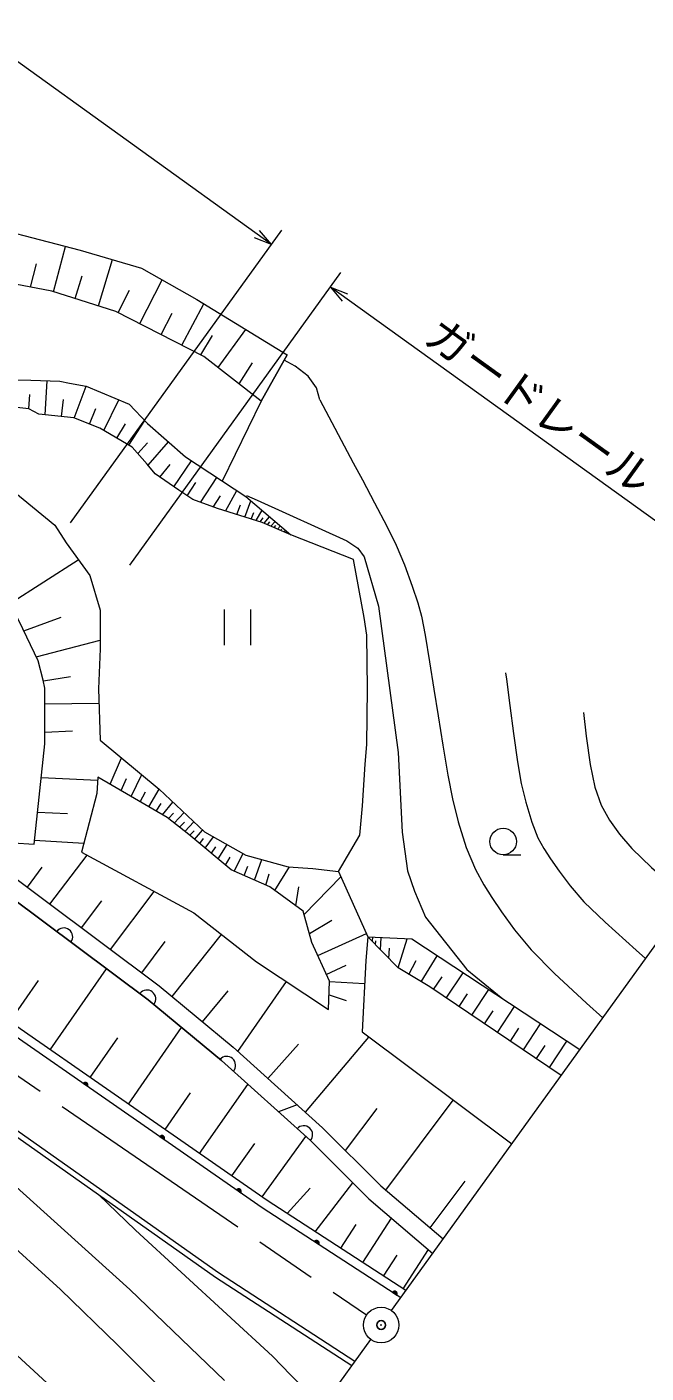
# Model space of a CAD drawing. Units: millimetres, scale not verified. Extents: x 40000 to 680000, y 20000 to 380000.
# Drawn here: x 500509 to 535345, y 239161 to 314979 of the extents above; entities that cross this region are included whole.
import ezdxf
from ezdxf.enums import TextEntityAlignment as Align

# ---------------------------------------------------------------- set-up
doc = ezdxf.new("R2010")
doc.units = ezdxf.units.MM
doc.header["$LTSCALE"] = 1000
doc.header["$PDMODE"] = 32
doc.header["$PDSIZE"] = 500
doc.linetypes.add('CHAIN', pattern=[18.5, 12, -1.5, 3.5, -1.5])
for name, color, linetype, lineweight in [('M-BGD', 7, 'Continuous', 13), ('M-BMK', 2, 'CHAIN', 13), ('M-STR-HTXT', 7, 'Continuous', 13)]:
    doc.layers.add(name, color=color, linetype=linetype, lineweight=lineweight)
doc.layers.add('M-OTRS', color=6, linetype='Continuous')
doc.styles.add('ＭＳ ゴシック', font='')
doc.styles.get('ＭＳ ゴシック').set_extended_font_data('MS Gothic')

msp = doc.modelspace()

# ---------------------------------------------------------------- linework, layer by layer
at = {"layer": 'M-BGD'}
for p, q in [((501994, 300067), (502671, 302615)), ((504537, 299266), (505316, 301874)), ((500708, 300322), (501048, 301635)), ((503225, 299679), (503624, 300964)), ((506859, 298267), (508123, 300732)), ((505646, 298889), (506271, 300152)), ((508065, 297649), (508683, 298855)), ((509217, 297058), (510461, 299384)), ((510290, 296508), (510945, 297597)), ((511268, 295792), (512825, 297937)), ((515160, 296516), (513695, 293901)), ((513695, 293901), (515160, 296516)), ((512443, 294876), (513200, 296062)), ((501535, 293132), (501651, 295050)), ((500624, 293468), (500663, 294273)), ((503162, 292948), (503847, 294740)), ((502451, 293031), (502558, 293996)), ((504026, 292608), (504382, 293486)), ((504844, 292241), (505677, 293969)), ((513695, 293901), (511503, 289400)), ((506247, 291417), (507133, 292804)), ((505570, 291815), (506054, 292621)), ((506749, 290946), (507286, 291560)), ((507328, 290288), (508477, 291602)), ((508780, 289080), (509767, 290545)), ((507992, 289626), (508559, 290330)), ((509522, 288572), (510013, 289316)), ((510274, 288198), (511199, 289600)), ((510990, 287935), (511405, 288563)), ((511682, 287708), (512312, 288866)), ((512778, 287369), (513109, 288287)), ((512324, 287510), (512521, 288054)), ((513118, 287264), (513284, 287631)), ((513400, 287177), (513735, 287756)), ((513853, 287023), (514164, 287390)), ((521024, 242678), (553645, 287934)), ((513637, 287104), (513805, 287329)), ((514049, 286939), (514185, 287098)), ((514237, 286858), (514469, 287131)), ((514425, 286777), (514521, 286891)), ((514612, 286696), (514767, 286878)), ((514800, 286615), (514858, 286683)), ((514988, 286533), (515065, 286625)), ((515176, 286452), (515195, 286475)), ((499524, 282493), (503398, 284971)), ((511602, 282160), (511602, 280160)), ((513102, 280160), (513102, 282160)), ((500338, 280957), (502426, 281742)), ((501036, 279492), (504633, 280447)), ((501433, 278152), (502954, 278392)), ((501519, 276862), (504557, 276897)), ((501521, 275250), (503066, 275332)), ((505188, 272327), (505824, 273822)), ((501320, 272698), (504488, 272552)), ((505802, 271967), (506113, 272645)), ((506367, 271637), (506975, 272865)), ((506886, 271334), (507184, 271889)), ((507364, 271054), (507949, 272056)), ((502785, 270661), (501112, 270738)), ((507772, 270815), (508065, 271242)), ((508137, 270601), (508727, 271321)), ((508472, 270391), (508764, 270699)), ((508792, 270140), (509351, 270730)), ((509098, 269901), (509365, 270182)), ((509391, 269672), (509900, 270209)), ((509671, 269450), (509913, 269709)), ((509945, 269221), (510395, 269741)), ((510229, 268983), (510452, 269263)), ((510541, 268722), (511006, 269357)), ((499726, 269023), (500921, 268944)), ((503701, 268995), (500943, 269149)), ((510885, 268435), (511128, 268793)), ((511264, 268118), (511772, 268926)), ((512162, 267433), (512667, 268422)), ((501341, 267659), (500515, 266528)), ((503874, 268335), (501782, 265580)), ((511681, 267769), (511948, 268222)), ((512729, 267183), (512941, 267713)), ((513320, 266923), (513718, 268088)), ((514452, 266345), (515290, 267674)), ((527303, 268349), (528303, 268349)), ((513959, 266641), (514144, 267281)), ((516111, 264990), (518166, 267111)), ((505210, 263016), (507660, 266293)), ((515642, 265483), (515815, 266553)), ((503580, 264235), (504715, 265752)), ((516401, 263917), (517661, 264678)), ((508676, 260365), (511460, 263864)), ((516873, 262672), (519611, 263917)), ((506969, 261700), (508292, 263469)), ((519953, 263467), (519966, 263724)), ((520124, 263291), (520134, 263503)), ((520405, 262999), (520441, 263700)), ((520871, 262517), (520900, 263096)), ((521392, 261978), (521904, 263626)), ((522001, 261611), (522416, 262392)), ((522699, 261191), (523593, 262670)), ((501821, 257365), (504994, 261929)), ((517353, 261617), (518473, 262127)), ((524106, 260279), (525050, 261710)), ((499540, 258951), (501154, 261272)), ((512373, 257280), (515105, 261213)), ((517529, 261214), (519505, 261100)), ((523394, 260757), (523864, 261470)), ((510390, 258944), (511835, 260692)), ((517507, 260467), (518473, 260138)), ((524821, 259798), (525295, 260517)), ((525539, 259316), (526491, 260760)), ((526260, 258831), (526738, 259556)), ((526984, 258344), (527945, 259801)), ((506215, 254310), (509212, 258621)), ((527712, 257855), (528194, 258587)), ((528442, 257364), (529412, 258834)), ((504064, 255806), (505623, 258049)), ((516174, 253855), (519753, 258084)), ((519365, 258373), (527796, 252073)), ((529914, 256375), (530892, 257858)), ((514061, 255759), (515795, 257683)), ((529176, 256870), (529663, 257609)), ((503941, 255367), (503724, 255518)), ((503940, 255411), (503765, 255533)), ((503916, 255470), (503829, 255531)), ((503916, 255300), (503669, 255471)), ((503932, 255331), (503693, 255497)), ((508279, 252875), (509717, 254943)), ((510213, 251531), (512945, 255418)), ((515710, 254272), (514656, 253876)), ((518438, 251690), (520207, 254056)), ((520709, 249466), (524499, 254537)), ((508246, 252332), (508006, 252499)), ((508255, 252368), (508037, 252520)), ((508254, 252412), (508078, 252534)), ((508230, 252471), (508143, 252532)), ((513737, 249081), (516198, 252487)), ((508229, 252301), (507983, 252472)), ((512029, 250268), (513325, 252088)), ((512543, 249302), (512297, 249473)), ((512560, 249333), (512320, 249500)), ((512569, 249370), (512351, 249521)), ((512568, 249413), (512392, 249535)), ((512544, 249473), (512456, 249533)), ((515152, 248148), (516437, 249570)), ((516733, 247121), (518843, 249873)), ((523201, 247342), (525158, 249962)), ((518163, 246191), (519027, 247520)), ((519406, 245383), (521029, 247879)), ((516922, 246401), (516671, 246565)), ((516938, 246433), (516693, 246592)), ((516946, 246469), (516724, 246614)), ((516944, 246513), (516764, 246629)), ((516918, 246572), (516828, 246629)), ((520573, 244624), (521335, 245796)), ((521670, 243911), (523101, 246113)), ((521327, 243537), (521075, 243701)), ((521342, 243569), (521098, 243728)), ((521350, 243606), (521128, 243750)), ((521348, 243649), (521169, 243766)), ((521322, 243708), (521233, 243766)), ((494780, 206268), (519855, 241056))]:
    msp.add_line(p, q, dxfattribs=at)
for points in [[(468155, 317670), (470785, 314675), (474258, 313455), (476343, 312131), (480884, 310958), (485954, 310023), (489183, 307732), (491220, 306312), (493491, 305554), (496711, 304161), (503500, 302400), (506949, 301400), (510059, 299630), (512253, 298285), (515160, 296516)], [(513695, 293901), (510461, 296420), (505511, 298958), (501905, 300095), (499843, 300487), (498261, 300911), (497948, 301026), (492242, 303699), (488523, 305983), (485215, 308093), (482963, 308744), (476813, 309951), (471864, 311662)], [(471864, 311662), (473356, 306209), (475607, 301410), (478016, 300474), (483585, 297808), (489178, 296644), (492903, 295758), (499340, 295101), (500733, 295078), (502368, 295029), (502902, 294908), (503833, 294746), (506256, 293725), (507290, 292640), (509433, 290766), (512828, 288526), (515363, 286371)], [(434412, 298415), (436311, 297264), (440980, 293672), (445446, 290281), (466910, 275557), (488210, 260737), (511114, 244572), (518791, 239580)], [(434568, 298671), (436480, 297512), (441162, 293910), (445621, 290524), (467081, 275804), (488383, 260982), (511282, 244820), (518967, 239824)], [(516984, 293984), (516796, 294659), (516336, 295304), (515593, 295867), (514984, 296201)], [(515363, 286371), (513738, 287073), (511232, 287847), (509838, 288357), (509047, 288895), (507727, 289810), (507272, 290355), (506426, 291312), (504611, 292378), (503148, 292954), (501176, 293171), (500624, 293468), (496186, 293952)], [(516984, 293984), (518873, 290427), (519381, 289475), (520063, 288181), (520765, 286854), (521290, 285789), (521748, 284679), (522189, 283481), (522507, 282543), (522709, 281787), (522908, 280721), (523154, 279227), (523401, 277673), (523640, 276180), (523911, 274532), (524198, 272841), (524454, 271502), (524773, 270208), (525227, 268758), (525742, 267529), (526219, 266666), (526670, 265952), (527215, 265142), (527947, 264124), (528881, 262990), (530193, 261667), (531989, 260001), (532909, 259167)], [(478985, 290321), (480722, 291320), (484208, 291830), (488224, 291887), (490507, 291712), (491633, 291453), (496789, 290310), (499574, 288976), (502085, 286918), (502712, 285924), (504043, 284073), (504637, 282126), (504631, 279961), (504528, 277706), (504634, 274810)], [(500921, 268944), (501521, 274592), (501518, 277742), (501425, 278190), (501139, 279275), (500074, 281511), (499166, 283132), (496449, 286741), (489116, 289027), (486752, 289731), (483879, 290056), (478985, 290321)], [(512856, 288591), (513471, 288321), (518508, 286036), (519120, 285624), (519481, 285134), (520295, 282358), (521402, 274105)], [(518033, 267407), (519231, 269458), (519383, 271101), (519547, 273451), (519641, 274559), (519669, 277694), (519627, 280723), (519493, 281717), (518885, 284980), (515363, 286371)], [(521835, 243803), (514017, 248887), (491075, 264835), (490315, 267578), (484685, 274676), (480349, 280705)], [(480349, 280705), (492302, 271218), (494131, 269789), (497510, 267527), (507330, 260182), (511457, 256760), (516456, 252254), (519741, 248978), (523348, 245902)], [(527438, 278598), (527487, 278239), (527683, 276757), (527894, 275191), (528119, 273584), (528321, 272373), (528577, 271307), (528916, 270185), (529261, 269310), (529594, 268706), (529970, 268125), (530452, 267431), (531071, 266610), (531849, 265710), (533036, 264556), (534786, 262980), (535318, 262508)], [(531825, 276375), (531969, 275027), (532192, 273434), (532470, 272165), (532828, 271155), (533286, 270302), (533845, 269522), (534551, 268709), (535656, 267644), (537350, 266155), (537716, 265836)], [(504634, 274810), (507957, 272050), (510499, 269642), (512829, 268331), (515209, 267680), (516595, 267581), (518033, 267407), (519692, 263738), (519571, 262396), (519365, 258373)], [(521402, 274105), (521615, 269634), (521921, 267456), (522318, 266311), (522926, 264841), (525268, 261894), (527279, 260240)], [(513692, 232507), (513035, 233249), (510649, 235728), (508320, 238037), (505597, 240759), (502392, 243865), (498765, 247170), (495022, 250467), (491440, 253614), (487948, 256744), (484451, 259974), (481117, 263079), (478170, 265783), (475802, 267925), (474096, 269467), (472727, 270726), (471393, 272003), (470314, 273189)], [(504501, 272729), (504433, 271796), (503572, 268498)], [(517483, 259637), (517530, 261230), (516538, 263409), (516059, 265180), (514175, 266546), (511995, 267506), (509612, 269499), (508396, 270450), (504501, 272729)], [(496784, 269216), (498088, 268343), (507949, 260968), (512111, 257516), (517144, 252980), (520419, 249713), (523935, 246716)], [(503572, 268498), (509899, 265086), (513432, 262321), (517483, 259637)], [(511380, 229299), (510214, 230493), (508557, 232093), (506826, 233710), (504484, 235911), (501629, 238603), (499005, 241033), (496183, 243567), (492683, 246682), (489269, 249715), (486599, 252078), (484168, 254230), (481487, 256623), (479000, 258854), (476753, 260867), (474499, 262889), (472715, 264521), (471441, 265732), (470161, 267032), (469017, 268319)], [(516456, 252254), (511457, 256760), (507330, 260182), (497510, 267527)], [(521542, 243397), (513738, 248472), (490789, 264425), (490442, 264668)], [(530576, 255930), (523170, 260908), (521392, 261978), (519692, 263738)], [(519692, 263738), (522164, 263613), (531620, 257378)], [(485496, 262625), (486789, 261276), (491925, 256358), (497952, 251399), (506290, 243874), (511634, 238742)], [(504539, 249212), (506615, 247209), (514328, 240109)], [(517137, 237285), (517123, 237298), (515352, 239044), (514328, 240109)]]:
    msp.add_lwpolyline(points, dxfattribs=at)
for centre, radius in [((527303, 269099), 750), ((520440, 241867), 1000)]:
    msp.add_circle(centre, radius, dxfattribs=at)
for centre, radius, start, end in [((502585, 263730), 500, 323.20487, 143.20487), ((507261, 260233), 500, 323.20487, 143.20487), ((511747, 256498), 500, 317.97427, 137.97427), ((503793, 255385), 150, 325.19477, 145.19477), ((508106, 252386), 150, 325.19477, 145.19477), ((516085, 252589), 500, 317.97427, 137.97427), ((512420, 249388), 150, 325.19477, 145.19477), ((516797, 246483), 150, 326.96807, 146.96807), ((521201, 243619), 150, 326.96807, 146.96807)]:
    msp.add_arc(centre, radius, start, end, dxfattribs=at)
at = {"layer": 'M-BMK'}
msp.add_line((426208, 306509), (519615, 242433), dxfattribs=at)
at = {"layer": 'M-OTRS'}
msp.add_point((520440, 241867), dxfattribs=at)
at = {"layer": 'M-STR-HTXT'}
for p, q in [((514264, 302723), (451200, 348179)), ((502968, 287052), (514848, 303534)), ((514264, 302723), (513599, 303510)), ((514264, 302723), (513306, 303105)), ((506290, 284658), (518170, 301140)), ((547195, 278986), (517585, 300329)), ((517585, 300329), (518250, 299541)), ((517585, 300329), (518543, 299947))]:
    msp.add_line(p, q, dxfattribs=at)

# ---------------------------------------------------------------- texts
at = {"layer": 'M-STR-HTXT', "style": 'ＭＳ ゴシック'}
msp.add_text('ガードレール L=36.5', height=1833, rotation=324.216, dxfattribs=at).set_placement((522426, 296840), align=Align.BOTTOM_LEFT)

doc.saveas('drawing.dxf')
